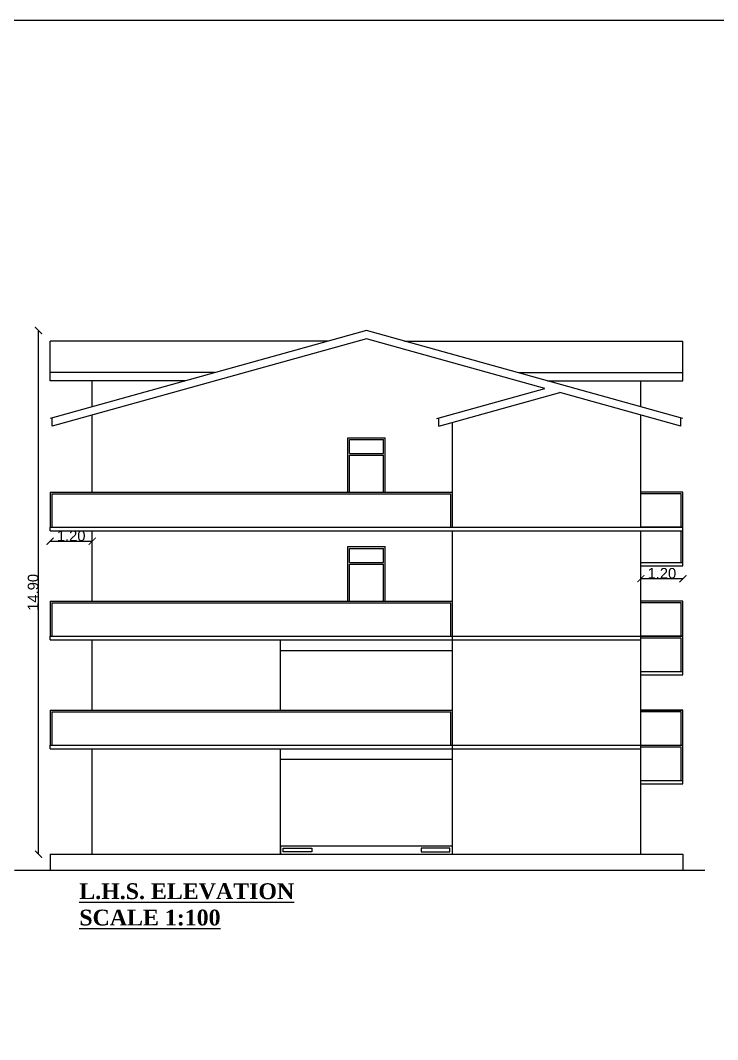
# Model space of a CAD drawing. Header units: metres. Extents: x 0 to 242, y 0 to 134.
# Drawn here: x 18.41 to 38.26, y 105.25 to 134.24 of the extents above; entities that cross this region are included whole.
import ezdxf

# ---------------------------------------------------------------- set-up
doc = ezdxf.new("R2010")
doc.units = ezdxf.units.M
doc.header["$MEASUREMENT"] = 0
doc.layers.add('BLK_1_HT_OF_BLDG', color=7, linetype='Continuous', lineweight=50)
doc.styles.get("Standard").update_dxf_attribs({"font": 'arial.ttf'})
doc.styles.add('STYLUSBT', font='arial.ttf')
doc.dimstyles.new('STANDARD$0', dxfattribs={"dimtxt": 0.3, "dimasz": 0.2, "dimexe": 0.0625, "dimexo": 1, "dimgap": 0, "dimtad": 1, "dimtoh": 1, "dimzin": 0, "dimdsep": 46, "dimtxsty": 'STYLUSBT', "dimblk": 'ARCHTICK', "dimcen": 0.09375, "dimse1": 1, "dimse2": 1, "dimadec": 0, "dimazin": 0, "dimtfac": 1, "dimtofl": 0, "dimtmove": 2, "dimatfit": 3, "dimldrblk": 'ARCHTICK', "dimfxl": 1, "dimtolj": 1, "dimtzin": 0, "dimarcsym": 0})

# ---------------------------------------------------------------- blocks, each defined once
blk = doc.blocks.new('_ArchTick')
at = {"color": 0, "linetype": 'ByBlock', "const_width": 0.15}
blk.add_lwpolyline([(-0.5, -0.5), (0.5, 0.5)], dxfattribs=at)
blk = doc.blocks.new('*D41')
at = {"layer": 'BLK_1_HT_OF_BLDG', "color": 0, "lineweight": -2, "ltscale": 0.1, "transparency": 16777216}
blk.add_line((18.924, 110.523), (18.924, 125.423), dxfattribs=at)
at = {"layer": 'DEFPOINTS', "color": 0, "ltscale": 0.1, "transparency": 16777216}
for p in [(18.924, 125.423), (19.253, 125.423), (19.253, 110.523)]:
    blk.add_point(p, dxfattribs=at)
at = {"layer": 'BLK_1_HT_OF_BLDG', "color": 0, "lineweight": -2, "ltscale": 0.1, "transparency": 16777216, "xscale": 0.2, "yscale": 0.2, "zscale": 0.2}
for p, rotation in [((18.924, 125.423), 90), ((18.924, 110.523), 270)]:
    blk.add_blockref('_ArchTick', p, dxfattribs=dict(at, rotation=rotation))
at = {"layer": 'BLK_1_HT_OF_BLDG', "color": 0, "ltscale": 0.1, "transparency": 16777216, "insert": (18.77, 117.973), "char_height": 0.3, "attachment_point": 5, "rotation": 90, "style": 'STYLUSBT'}
blk.add_mtext('\\A1;14.90', dxfattribs=at)
blk = doc.blocks.new('*D42')
at = {"color": 0, "lineweight": -2, "ltscale": 0.1, "transparency": 16777216}
blk.add_line((19.253, 119.427), (20.453, 119.427), dxfattribs=at)
at = {"layer": 'DEFPOINTS', "color": 0, "ltscale": 0.1, "transparency": 16777216}
for p in [(19.253, 119.723), (20.453, 119.723), (20.453, 119.427)]:
    blk.add_point(p, dxfattribs=at)
at = {"color": 0, "lineweight": -2, "ltscale": 0.1, "transparency": 16777216, "xscale": 0.2, "yscale": 0.2, "zscale": 0.2, "rotation": 180}
blk.add_blockref('_ArchTick', (19.253, 119.427), dxfattribs=at)
at = {"color": 0, "lineweight": -2, "ltscale": 0.1, "transparency": 16777216, "xscale": 0.2, "yscale": 0.2, "zscale": 0.2}
blk.add_blockref('_ArchTick', (20.453, 119.427), dxfattribs=at)
at = {"color": 0, "ltscale": 0.1, "transparency": 16777216, "insert": (19.853, 119.58), "char_height": 0.3, "attachment_point": 5, "style": 'STYLUSBT'}
blk.add_mtext('\\A1;1.20', dxfattribs=at)
blk = doc.blocks.new('*D43')
at = {"color": 0, "lineweight": -2, "ltscale": 0.1, "transparency": 16777216}
blk.add_line((37.273, 118.361), (36.073, 118.361), dxfattribs=at)
at = {"layer": 'DEFPOINTS', "color": 0, "ltscale": 0.1, "transparency": 16777216}
for p in [(36.073, 118.723), (37.273, 118.723), (36.073, 118.361)]:
    blk.add_point(p, dxfattribs=at)
at = {"color": 0, "lineweight": -2, "ltscale": 0.1, "transparency": 16777216, "xscale": 0.2, "yscale": 0.2, "zscale": 0.2, "rotation": 180}
blk.add_blockref('_ArchTick', (36.073, 118.361), dxfattribs=at)
at = {"color": 0, "lineweight": -2, "ltscale": 0.1, "transparency": 16777216, "xscale": 0.2, "yscale": 0.2, "zscale": 0.2}
blk.add_blockref('_ArchTick', (37.273, 118.361), dxfattribs=at)
at = {"color": 0, "ltscale": 0.1, "transparency": 16777216, "insert": (36.673, 118.514), "char_height": 0.3, "attachment_point": 5, "style": 'STYLUSBT'}
blk.add_mtext('\\A1;1.20', dxfattribs=at)

msp = doc.modelspace()

# ---------------------------------------------------------------- linework, layer by layer
at = {"color": 7}
for p, q in [((28.263, 125.423), (19.253, 122.923)), ((37.273, 122.923), (28.263, 125.423)), ((27.182, 125.123), (19.253, 125.123)), ((19.253, 123.993), (19.253, 125.123)), ((28.263, 125.184), (19.314, 122.701)), ((33.338, 123.776), (28.263, 125.184)), ((29.344, 125.123), (37.273, 125.123)), ((37.273, 123.993), (37.273, 125.123)), ((23.938, 124.223), (19.253, 124.223)), ((32.588, 124.223), (37.273, 124.223)), ((23.109, 123.993), (19.253, 123.993)), ((20.453, 123.256), (20.453, 123.993)), ((33.417, 123.993), (37.273, 123.993)), ((36.073, 123.256), (36.073, 123.993)), ((30.263, 122.923), (33.338, 123.776)), ((30.324, 122.701), (33.768, 123.657)), ((37.211, 122.701), (33.768, 123.657)), ((19.314, 122.701), (19.314, 122.94)), ((20.453, 120.823), (20.453, 123.017)), ((30.324, 122.701), (30.324, 122.94)), ((36.073, 119.823), (36.073, 123.017)), ((37.211, 122.701), (37.211, 122.94)), ((30.713, 119.823), (30.713, 122.809)), ((27.733, 120.823), (27.733, 122.373)), ((27.733, 122.373), (28.793, 122.373)), ((28.793, 120.823), (28.793, 122.373)), ((27.783, 121.923), (27.783, 122.323)), ((27.783, 122.323), (28.743, 122.323)), ((28.743, 121.923), (28.743, 122.323)), ((27.783, 121.923), (28.743, 121.923)), ((27.783, 120.823), (27.783, 121.873)), ((27.783, 121.873), (28.743, 121.873)), ((28.743, 120.823), (28.743, 121.873)), ((19.253, 120.823), (30.713, 120.823)), ((19.253, 120.823), (19.253, 119.823)), ((19.303, 120.773), (30.663, 120.773)), ((19.303, 120.773), (19.303, 119.823)), ((30.663, 119.823), (30.663, 120.773)), ((37.273, 120.823), (36.073, 120.823)), ((37.223, 120.773), (36.073, 120.773)), ((37.223, 119.823), (37.223, 120.773)), ((37.273, 119.823), (37.273, 120.823)), ((19.253, 119.723), (19.253, 119.823)), ((19.253, 119.823), (37.273, 119.823)), ((37.273, 119.823), (36.073, 119.823)), ((37.273, 119.723), (37.273, 119.823)), ((37.273, 119.723), (37.273, 119.823)), ((37.273, 118.723), (37.273, 119.823)), ((19.253, 119.723), (37.273, 119.723)), ((20.453, 117.723), (20.453, 119.723)), ((30.713, 116.723), (30.713, 119.723)), ((36.073, 116.723), (36.073, 119.723)), ((37.223, 118.823), (37.223, 119.723)), ((27.733, 117.723), (27.733, 119.273)), ((27.733, 119.273), (28.793, 119.273)), ((27.783, 118.823), (27.783, 119.223)), ((27.783, 119.223), (28.743, 119.223)), ((28.743, 118.823), (28.743, 119.223)), ((28.793, 117.723), (28.793, 119.273)), ((27.783, 118.823), (28.743, 118.823)), ((27.783, 117.723), (27.783, 118.773)), ((27.783, 118.773), (28.743, 118.773)), ((28.743, 117.723), (28.743, 118.773)), ((36.073, 118.823), (37.273, 118.823)), ((36.073, 118.723), (37.273, 118.723)), ((19.253, 117.723), (30.713, 117.723)), ((19.253, 117.723), (19.253, 116.723)), ((37.273, 117.723), (36.073, 117.723)), ((37.273, 116.723), (37.273, 117.723)), ((19.303, 117.673), (30.663, 117.673)), ((19.303, 117.673), (19.303, 116.723)), ((30.663, 116.723), (30.663, 117.673)), ((37.223, 117.673), (36.073, 117.673)), ((37.223, 116.723), (37.223, 117.673)), ((19.253, 116.723), (37.273, 116.723)), ((19.253, 116.623), (19.253, 116.723)), ((19.253, 116.723), (37.273, 116.723)), ((19.253, 116.623), (36.073, 116.623)), ((20.453, 114.623), (20.453, 116.623)), ((25.813, 114.623), (25.813, 116.623)), ((30.713, 114.623), (30.713, 116.723)), ((36.073, 113.623), (36.073, 116.723)), ((37.273, 116.723), (36.073, 116.723)), ((37.223, 116.673), (36.073, 116.673)), ((37.223, 115.723), (37.223, 116.673)), ((37.273, 116.623), (37.273, 116.723)), ((37.273, 115.623), (37.273, 116.723)), ((25.813, 116.323), (30.713, 116.323)), ((36.073, 115.723), (37.273, 115.723)), ((36.073, 115.623), (37.273, 115.623)), ((19.253, 114.623), (30.713, 114.623)), ((19.253, 114.623), (19.253, 113.623)), ((19.303, 114.573), (30.663, 114.573)), ((19.303, 114.573), (19.303, 113.623)), ((30.663, 113.623), (30.663, 114.573)), ((30.713, 110.523), (30.713, 114.623)), ((36.073, 114.623), (37.273, 114.623)), ((37.273, 114.623), (36.073, 114.623)), ((37.223, 114.573), (36.073, 114.573)), ((37.223, 113.623), (37.223, 114.573)), ((37.273, 113.623), (37.273, 114.623)), ((19.253, 113.623), (37.273, 113.623)), ((19.253, 113.523), (19.253, 113.623)), ((19.253, 113.523), (36.073, 113.523)), ((20.453, 110.523), (20.453, 113.523)), ((25.813, 110.523), (25.813, 113.523)), ((36.073, 110.523), (36.073, 113.623)), ((37.223, 113.573), (36.073, 113.573)), ((37.223, 112.623), (37.223, 113.573)), ((37.273, 113.523), (37.273, 113.623)), ((37.273, 112.523), (37.273, 113.623)), ((25.813, 113.223), (30.713, 113.223)), ((36.073, 112.623), (37.273, 112.623)), ((36.073, 112.523), (37.273, 112.523)), ((19.253, 110.523), (37.273, 110.523)), ((19.253, 110.523), (19.253, 110.073)), ((37.273, 110.523), (37.273, 110.073)), ((18.236, 110.073), (37.898, 110.073))]:
    msp.add_line(p, q, dxfattribs=at)
msp.add_lwpolyline([(0, 0), (242.046, 0), (242.046, 134.244), (0, 134.244)], close=True)
for points in [[(25.813, 110.523), (30.713, 110.523), (30.713, 110.756), (25.813, 110.756)], [(25.892, 110.698), (26.705, 110.698), (26.705, 110.592), (25.892, 110.592)], [(30.634, 110.698), (29.821, 110.698), (29.821, 110.592), (30.634, 110.592)]]:
    msp.add_lwpolyline(points, close=True, dxfattribs=at)

# ---------------------------------------------------------------- texts
at = {"color": 7, "ltscale": 0.1, "insert": (20.085, 109.697), "char_height": 0.45, "attachment_point": 1}
msp.add_mtext_dynamic_manual_height_columns('{\\fTimes New Roman|b1|i0|c0|p18;\\LL.H.S. ELEVATION\\PSCALE 1:100}', width=6.83822, gutter_width=0.95, heights=[0], dxfattribs=at)

# ---------------------------------------------------------------- dimensions: what is measured, and where the dimension line sits
at = {"color": 7, "ltscale": 0.1}
for p1, p2, distance, picture, middle in [((19.253, 119.723), (20.453, 119.723), -0.296, '*D42', (19.853, 119.58)), ((37.273, 118.723), (36.073, 118.723), 0.362, '*D43', (36.673, 118.514))]:
    dim = msp.add_aligned_dim(p1=p1, p2=p2, distance=distance, dimstyle='STANDARD$0', dxfattribs=at)
    dim.commit()
    dim.dimension.update_dxf_attribs({"geometry": picture, "text_midpoint": middle})
at = {"layer": 'BLK_1_HT_OF_BLDG', "color": 7, "ltscale": 0.1}
dim = msp.add_aligned_dim(p1=(19.253, 110.523), p2=(19.253, 125.423), distance=0.329, dimstyle='STANDARD$0', dxfattribs=at)
dim.commit()
dim.dimension.update_dxf_attribs({"geometry": '*D41', "text_midpoint": (18.77, 117.973)})

doc.saveas('drawing.dxf')
